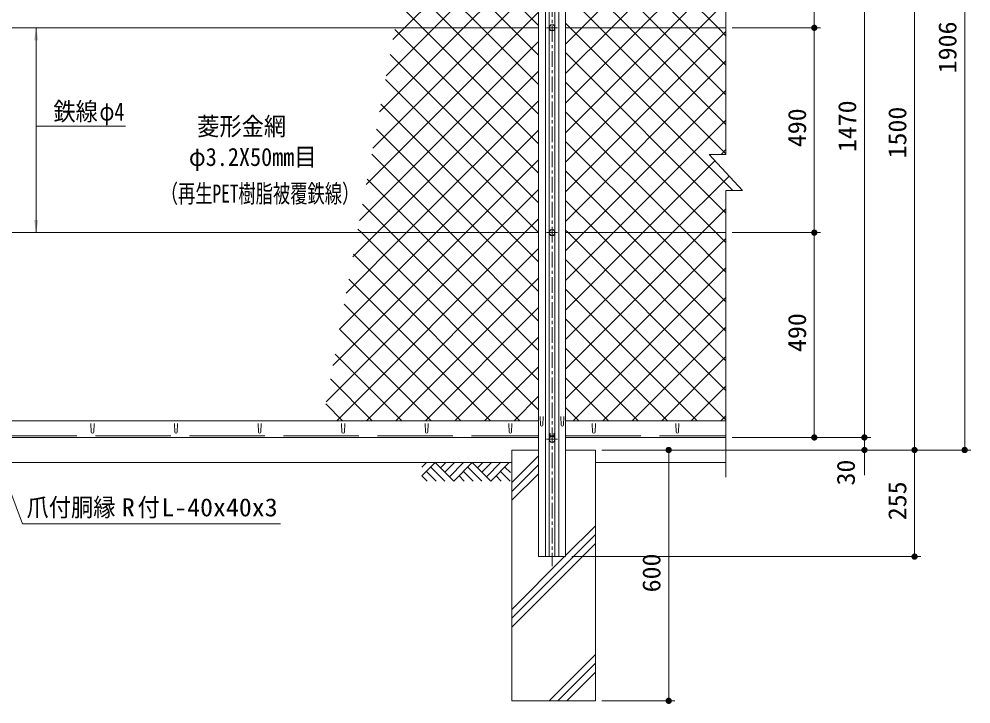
# Model space of a CAD drawing. Units: millimetres, scale not verified. Extents: x -4455 to 4455, y -3150 to 3150.
# Drawn here: x -2783 to -505, y -971 to 668 of the extents above; entities that cross this region are included whole.
import ezdxf
from ezdxf.enums import TextEntityAlignment as Align

# ---------------------------------------------------------------- set-up
doc = ezdxf.new("R2010")
doc.units = ezdxf.units.MM
doc.header["$LTSCALE"] = 30
doc.linetypes.add('DASHED', pattern=[7.5, 6, -1.5])
doc.linetypes.add('USER1', pattern=[2, 1.25, -0.25, 0.25, -0.25])
for name, color, linetype, lineweight in [('0-1_SUNPOU', 1, 'Continuous', 18), ('0-2_6文字', 3, 'Continuous', 9), ('0-3_0', 7, 'Continuous', 9), ('0-4_1部材', 3, 'Continuous', 18), ('0-5_8部品', 7, 'Continuous', 9), ('0-6_GL', 7, 'Continuous', 9), ('0-7_4基礎', 4, 'Continuous', 18), ('0-8_中心線', 1, 'USER1', 18), ('0-9_5寸法', 1, 'Continuous', 18), ('0-A_2網', 4, 'Continuous', 18)]:
    doc.layers.add(name, color=color, linetype=linetype, lineweight=lineweight)
doc.styles.add('ＭＳ ゴシック', font='')
doc.styles.get('ＭＳ ゴシック').set_extended_font_data('MS Gothic')

# ---------------------------------------------------------------- blocks, each defined once
blk = doc.blocks.new('GL-マーク')
at = {"layer": '0-3_0', "color": 1, "lineweight": 18}
for p, q in [((-418.12, -21.21), (-396.91, 0)), ((-418.12, -63.64), (-354.48, 0)), ((-354.48, 0), (-265.86, -88.62)), ((-304.52, 0), (-329.5, -24.98)), ((-262.09, 0), (-308.29, -46.2)), ((-219.67, 0), (-287.08, -67.41)), ((-177.24, 0), (-265.86, -88.62)), ((-177.24, 0), (-88.62, -88.62)), ((-127.28, 0), (-152.26, -24.98)), ((-84.85, 0), (-131.05, -46.19)), ((-42.43, 0), (-109.83, -67.41)), ((0, 0), (-88.62, -88.62)), ((-396.91, -42.43), (-350.71, -88.62)), ((-375.7, -21.21), (-308.29, -88.62)), ((-219.67, -42.43), (-173.47, -88.62)), ((-198.45, -21.21), (-131.05, -88.62)), ((3.77, -88.62), (-42.43, -42.43)), ((4.99, -47.42), (-21.21, -21.21)), ((-418.12, -63.64), (-393.14, -88.62)), ((-240.88, -63.64), (-215.9, -88.62)), ((-38.66, -88.62), (-63.64, -63.64))]:
    blk.add_line(p, q, dxfattribs=at)
blk = doc.blocks.new('M1')
at = {"layer": '0-1_SUNPOU'}
blk.add_line((-7.5, 0), (-57.86, 0), dxfattribs=at)
for points in [[(0, 0), (-7.5, 0), (-7.44, 0.94)], [(0, 0), (-7.44, -0.94), (-7.5, 0)], [(0, 0), (-7.44, 0.94), (-7.26, 1.87)], [(0, 0), (-7.26, -1.87), (-7.44, -0.94)], [(0, 0), (-7.26, 1.87), (-6.97, 2.76)], [(0, 0), (-6.97, -2.76), (-7.26, -1.87)], [(0, 0), (-6.97, 2.76), (-6.57, 3.61)], [(0, 0), (-6.57, -3.61), (-6.97, -2.76)], [(0, 0), (-6.57, 3.61), (-6.07, 4.41)], [(0, 0), (-6.07, -4.41), (-6.57, -3.61)], [(0, 0), (-6.07, 4.41), (-5.47, 5.13)], [(0, 0), (-5.47, -5.13), (-6.07, -4.41)], [(0, 0), (-5.47, 5.13), (-4.78, 5.78)], [(0, 0), (-4.78, -5.78), (-5.47, -5.13)], [(0, 0), (-4.78, 5.78), (-4.02, 6.33)], [(0, 0), (-4.02, -6.33), (-4.78, -5.78)], [(0, 0), (-4.02, 6.33), (-3.19, 6.79)], [(0, 0), (-3.19, -6.79), (-4.02, -6.33)], [(0, 0), (-3.19, 6.79), (-2.32, 7.13)], [(0, 0), (-2.32, -7.13), (-3.19, -6.79)], [(0, 0), (-2.32, 7.13), (-1.41, 7.37)], [(0, 0), (-1.41, -7.37), (-2.32, -7.13)], [(0, 0), (-1.41, 7.37), (-0.47, 7.49)], [(0, 0), (-0.47, -7.49), (-1.41, -7.37)], [(0, 0), (-0.47, 7.49), (0.47, 7.49)], [(0, 0), (0.47, -7.49), (-0.47, -7.49)], [(0, 0), (0.47, 7.49), (1.41, 7.37)], [(0, 0), (1.41, 7.37), (2.32, 7.13)], [(0, 0), (2.32, 7.13), (3.19, 6.79)], [(0, 0), (3.19, 6.79), (4.02, 6.33)], [(0, 0), (4.02, 6.33), (4.78, 5.78)], [(0, 0), (4.78, 5.78), (5.47, 5.13)], [(0, 0), (5.47, 5.13), (6.07, 4.41)], [(0, 0), (6.07, 4.41), (6.57, 3.61)], [(0, 0), (6.57, 3.61), (6.97, 2.76)], [(0, 0), (6.97, 2.76), (7.26, 1.87)], [(0, 0), (7.26, 1.87), (7.44, 0.94)], [(0, 0), (7.44, 0.94), (7.5, 0)], [(0, 0), (1.41, -7.37), (0.47, -7.49)], [(0, 0), (2.32, -7.13), (1.41, -7.37)], [(0, 0), (3.19, -6.79), (2.32, -7.13)], [(0, 0), (4.02, -6.33), (3.19, -6.79)], [(0, 0), (4.78, -5.78), (4.02, -6.33)], [(0, 0), (5.47, -5.13), (4.78, -5.78)], [(0, 0), (6.07, -4.41), (5.47, -5.13)], [(0, 0), (6.57, -3.61), (6.07, -4.41)], [(0, 0), (6.97, -2.76), (6.57, -3.61)], [(0, 0), (7.26, -1.87), (6.97, -2.76)], [(0, 0), (7.44, -0.94), (7.26, -1.87)], [(0, 0), (7.5, 0), (7.44, -0.94)]]:
    blk.add_solid(points, dxfattribs=at)

msp = doc.modelspace()

# ---------------------------------------------------------------- linework, layer by layer
at = {"layer": '0-2_6文字', "color": 1, "lineweight": 18}
for p, q in [((-2742.49, 646.57), (-2742.49, 156.57)), ((-2742.49, 411.01), (-2528.47, 411.01))]:
    msp.add_line(p, q, dxfattribs=at)
at = {"layer": '0-2_6文字', "color": 7}
for p, q in [((-2742.49, 577.08), (-2742.49, 644.57)), ((-2742.49, 402.19), (-2742.49, 158.57))]:
    msp.add_line(p, q, dxfattribs=at)
msp.add_lwpolyline([(-2157.56, -539.77), (-2774.85, -539.77), (-2856.62, -323.74)], dxfattribs=at)
for points in [[(-2742.49, 646.57), (-2737.28, 616.57), (-2747.7, 616.57)], [(-2742.49, 156.57), (-2747.7, 186.57), (-2737.28, 186.57)]]:
    msp.add_solid(points, dxfattribs=at)
at = {"layer": '0-4_1部材', "color": 7, "lineweight": 9}
for p, q in [((-1540.15, 1590.28), (-1540.15, -618.43)), ((-1475.15, 1590.28), (-1475.15, -618.43)), ((-3275.15, 646.57), (-1540.15, 646.57)), ((-1475.15, 646.57), (-1091.49, 646.57)), ((-3275.15, 156.57), (-1540.15, 156.57)), ((-1475.15, 156.57), (-1091.49, 156.57)), ((-3275.15, -293.43), (-1540.15, -293.43)), ((-1475.15, -293.43), (-1091.49, -293.43)), ((-3275.15, -333.43), (-1540.15, -333.43)), ((-1475.15, -333.43), (-1091.49, -333.43)), ((-1540.15, -618.43), (-1475.15, -618.43))]:
    msp.add_line(p, q, dxfattribs=at)
at = {"layer": '0-4_1部材'}
for p, q in [((-1523.65, 1590.28), (-1523.65, -618.43)), ((-1491.65, 1590.28), (-1491.65, -618.43)), ((-1514.65, 1568.57), (-1514.65, -618.43)), ((-1500.65, 1568.57), (-1500.65, -618.43)), ((-2611.4, -299.93), (-2610.65, -320.43)), ((-2603.9, -299.93), (-2604.65, -320.43)), ((-2411.4, -299.93), (-2410.65, -320.43)), ((-2403.9, -299.93), (-2404.65, -320.43)), ((-2211.4, -299.93), (-2210.65, -320.43)), ((-2203.9, -299.93), (-2204.65, -320.43)), ((-2011.4, -299.93), (-2010.65, -320.43)), ((-2003.9, -299.93), (-2004.65, -320.43)), ((-1811.4, -299.93), (-1810.65, -320.43)), ((-1803.9, -299.93), (-1804.65, -320.43)), ((-1611.4, -299.93), (-1610.65, -320.43)), ((-1603.9, -299.93), (-1604.65, -320.43)), ((-1411.4, -299.93), (-1410.65, -320.43)), ((-1403.9, -299.93), (-1404.65, -320.43)), ((-1211.4, -299.93), (-1210.65, -320.43)), ((-1203.9, -299.93), (-1204.65, -320.43))]:
    msp.add_line(p, q, dxfattribs=at)
at = {"layer": '0-4_1部材', "color": 4}
for p, q in [((-1091.49, 1584.27), (-1091.49, 343.41)), ((-1131.49, 343.41), (-1051.49, 257.25)), ((-1091.49, 343.41), (-1131.49, 343.41)), ((-1091.49, 257.25), (-1091.49, -428.51)), ((-1091.49, 257.25), (-1051.49, 257.25))]:
    msp.add_line(p, q, dxfattribs=at)
at = {"layer": '0-4_1部材', "color": 1, "linetype": 'DASHED'}
for p, q in [((-3275.15, -329.43), (-1540.15, -329.43)), ((-1475.15, -329.43), (-1091.49, -329.43))]:
    msp.add_line(p, q, dxfattribs=at)
at = {"layer": '0-4_1部材'}
for centre in [(-2607.65, -320.43), (-2407.65, -320.43), (-2207.65, -320.43), (-2007.65, -320.43), (-1807.65, -320.43), (-1607.65, -320.43), (-1407.65, -320.43), (-1207.65, -320.43)]:
    msp.add_arc(centre, 3, 180, 0, dxfattribs=at)
at = {"layer": '0-5_8部品', "color": 1, "linetype": 'USER1', "lineweight": 18}
for p, q in [((-1521.08, 646.57), (-1494.2, 646.57)), ((-1521.08, 156.57), (-1494.2, 156.57)), ((-1521.08, -337.88), (-1494.2, -337.88))]:
    msp.add_line(p, q, dxfattribs=at)
at = {"layer": '0-5_8部品'}
for p, q in [((-1536.17, -283.28), (-1535.42, -303.78)), ((-1528.67, -283.28), (-1529.42, -303.78)), ((-1486.63, -283.28), (-1485.88, -303.78)), ((-1479.13, -283.28), (-1479.88, -303.78)), ((-1513.9, -335.13), (-1513.9, -324.2)), ((-1511.9, -329.2), (-1513.9, -329.2)), ((-1513.08, -333.7), (-1513.9, -333.7)), ((-1511.9, -329.43), (-1503.4, -329.43)), ((-1503.4, -324.2), (-1501.4, -324.2)), ((-1503.4, -331.67), (-1503.4, -324.2)), ((-1503.4, -329.2), (-1501.4, -329.2)), ((-1502.23, -333.7), (-1501.4, -333.7)), ((-1501.4, -335.13), (-1501.4, -324.2))]:
    msp.add_line(p, q, dxfattribs=at)
at = {"layer": '0-5_8部品', "color": 3, "lineweight": 18}
for points in [[(-1499.81, 646.57), (-1503.73, 653.36), (-1511.57, 653.36), (-1515.49, 646.57), (-1511.57, 639.78), (-1503.73, 639.78)], [(-1499.81, 156.57), (-1503.73, 149.78), (-1511.57, 149.78), (-1515.49, 156.57), (-1511.57, 163.36), (-1503.73, 163.36)], [(-1499.81, -337.88), (-1503.73, -344.67), (-1511.57, -344.67), (-1515.49, -337.88), (-1511.57, -331.09), (-1503.73, -331.09)]]:
    msp.add_lwpolyline(points, close=True, dxfattribs=at)
at = {"layer": '0-5_8部品'}
msp.add_lwpolyline([(-1511.9, -331.67), (-1511.9, -324.2), (-1513.9, -324.2)], dxfattribs=at)
at = {"layer": '0-5_8部品', "color": 3, "lineweight": 18}
for centre in [(-1507.65, 646.57), (-1507.65, 156.57), (-1507.65, -337.88)]:
    msp.add_circle(centre, 6.8, dxfattribs=at)
at = {"layer": '0-5_8部品'}
for centre in [(-1532.42, -303.78), (-1482.88, -303.78)]:
    msp.add_arc(centre, 3, 180, 0, dxfattribs=at)
at = {"layer": '0-6_GL'}
for p, q in [((-3203.7, -393.43), (-1603.7, -393.43)), ((-1403.7, -393.43), (-1091.49, -393.43))]:
    msp.add_line(p, q, dxfattribs=at)
at = {"layer": '0-7_4基礎', "color": 7, "lineweight": 9}
for p, q in [((-1603.7, -963.43), (-1603.7, -363.43)), ((-1603.7, -363.43), (-1540.15, -363.43)), ((-1475.15, -363.43), (-1403.7, -363.43)), ((-1403.7, -963.43), (-1403.7, -363.43)), ((-1603.7, -963.43), (-1403.7, -963.43))]:
    msp.add_line(p, q, dxfattribs=at)
at = {"layer": '0-7_4基礎'}
for p, q in [((-1603.7, -441.21), (-1540.15, -377.66)), ((-1603.7, -462.42), (-1540.15, -398.87)), ((-1603.7, -483.63), (-1540.15, -420.08)), ((-1475.15, -616.12), (-1403.7, -544.67)), ((-1603.7, -765.88), (-1403.7, -565.88)), ((-1603.7, -787.09), (-1403.7, -587.09)), ((-1603.7, -744.67), (-1477.47, -618.43)), ((-1514.65, -963.43), (-1403.7, -852.49)), ((-1493.43, -963.43), (-1403.7, -873.7)), ((-1472.22, -963.43), (-1403.7, -894.91))]:
    msp.add_line(p, q, dxfattribs=at)
at = {"layer": '0-8_中心線'}
msp.add_line((-1507.65, 1610.38), (-1507.65, -641.27), dxfattribs=at)
at = {"layer": '0-9_5寸法'}
for p, q in [((-519.92, 1512.57), (-519.92, -333.43)), ((-759.92, -303.43), (-759.92, 1106.57)), ((-639.92, 1106.57), (-639.92, -333.43)), ((-1076.49, 646.57), (-864.92, 646.57)), ((-1076.49, 646.57), (-864.92, 646.57)), ((-879.92, 186.57), (-879.92, 616.57)), ((-1076.49, 156.57), (-864.92, 156.57)), ((-1076.49, 156.57), (-864.92, 156.57)), ((-879.92, -303.43), (-879.92, 126.57)), ((-759.92, -303.43), (-759.92, -273.43)), ((-1076.49, -333.43), (-744.92, -333.43)), ((-1076.49, -333.43), (-744.92, -333.43)), ((-1076.49, -333.43), (-864.92, -333.43)), ((-759.92, -333.43), (-759.92, -363.43)), ((-1388.7, -363.43), (-624.92, -363.43)), ((-1388.7, -363.43), (-504.92, -363.43)), ((-1388.7, -363.43), (-624.92, -363.43)), ((-1388.7, -363.43), (-1213.48, -363.43)), ((-1076.49, -363.43), (-744.92, -363.43)), ((-1228.48, -393.43), (-1228.48, -933.43)), ((-759.92, -393.43), (-759.92, -423.43)), ((-639.92, -393.43), (-639.92, -588.43)), ((-1460.15, -618.43), (-624.92, -618.43)), ((-1388.7, -963.43), (-1213.48, -963.43))]:
    msp.add_line(p, q, dxfattribs=at)
at = {"layer": '0-A_2網'}
for p, q in [((-1110.34, 646.57), (-1475.15, 1011.38)), ((-1436.38, 646.57), (-1091.49, 991.46)), ((-1860.64, 646.57), (-1540.15, 967.06)), ((-1540.15, 652.11), (-1829.39, 941.35)), ((-1181.05, 646.57), (-1475.15, 940.67)), ((-1365.66, 646.57), (-1091.49, 920.75)), ((-1789.93, 646.57), (-1540.15, 896.34)), ((-1605.32, 646.57), (-1840.37, 881.62)), ((-1251.76, 646.57), (-1475.15, 869.95)), ((-1294.95, 646.57), (-1091.49, 850.03)), ((-1676.03, 646.57), (-1851.35, 821.89)), ((-1719.22, 646.57), (-1540.15, 825.63)), ((-1322.48, 646.57), (-1475.15, 799.24)), ((-1224.24, 646.57), (-1091.49, 779.32)), ((-1746.74, 646.57), (-1862.33, 762.16)), ((-1648.51, 646.57), (-1540.15, 754.92)), ((-1153.53, 646.57), (-1091.49, 708.61)), ((-1817.45, 646.57), (-1873.31, 702.43)), ((-1577.8, 646.57), (-1540.15, 684.21)), ((-1952.46, 271.9), (-1577.8, 646.57)), ((-1936.54, 358.54), (-1648.51, 646.57)), ((-1920.61, 445.18), (-1719.22, 646.57)), ((-1904.68, 531.82), (-1789.93, 646.57)), ((-1888.75, 618.46), (-1860.64, 646.57)), ((-1540.15, 298.56), (-1884.29, 642.7)), ((-1540.15, 369.27), (-1817.45, 646.57)), ((-1540.15, 439.98), (-1746.74, 646.57)), ((-1540.15, 510.69), (-1676.03, 646.57)), ((-1540.15, 581.4), (-1605.32, 646.57)), ((-1475.15, 607.79), (-1436.38, 646.57)), ((-1475.15, 537.08), (-1365.66, 646.57)), ((-1475.15, 466.37), (-1294.95, 646.57)), ((-1475.15, 395.66), (-1224.24, 646.57)), ((-1475.15, 324.95), (-1153.53, 646.57)), ((-1091.49, 415.58), (-1322.48, 646.57)), ((-1091.49, 486.29), (-1251.76, 646.57)), ((-1091.49, 557), (-1181.05, 646.57)), ((-1091.49, 627.71), (-1110.34, 646.57)), ((-1475.15, 254.24), (-1091.49, 637.9)), ((-1968.39, 185.26), (-1540.15, 613.5)), ((-1540.15, 227.85), (-1895.27, 582.97)), ((-1091.49, 203.45), (-1475.15, 587.11)), ((-1475.15, 183.53), (-1091.49, 567.19)), ((-1926.38, 156.57), (-1540.15, 542.79)), ((-1540.15, 157.14), (-1906.26, 523.24)), ((-1115.32, 156.57), (-1475.15, 516.4)), ((-1431.4, 156.57), (-1091.49, 496.48)), ((-1610.29, 156.57), (-1917.24, 463.51)), ((-1855.66, 156.57), (-1540.15, 472.08)), ((-1186.03, 156.57), (-1475.15, 445.69)), ((-1360.69, 156.57), (-1091.49, 425.77)), ((-1681, 156.57), (-1928.22, 403.78)), ((-1784.95, 156.57), (-1540.15, 401.37)), ((-1256.74, 156.57), (-1475.15, 374.98)), ((-1751.71, 156.57), (-1939.2, 344.05)), ((-1103.13, 343.41), (-1091.49, 355.06)), ((-1714.24, 156.57), (-1540.15, 330.66)), ((-1327.45, 156.57), (-1475.15, 304.27)), ((-1822.42, 156.57), (-1950.18, 284.32)), ((-1643.53, 156.57), (-1540.15, 259.95)), ((-1398.16, 156.57), (-1475.15, 233.56)), ((-1468.87, 156.57), (-1475.15, 162.85)), ((-2048.03, -247.93), (-1643.53, 156.57)), ((-2032.1, -161.29), (-1714.24, 156.57)), ((-2016.18, -74.65), (-1784.95, 156.57)), ((-2000.25, 11.98), (-1855.66, 156.57)), ((-1984.32, 98.62), (-1926.38, 156.57)), ((-1540.15, -125.71), (-1822.42, 156.57)), ((-1540.15, -54.99), (-1751.71, 156.57)), ((-1540.15, 15.72), (-1681, 156.57)), ((-1540.15, 86.43), (-1610.29, 156.57)), ((-1475.15, 112.82), (-1431.4, 156.57)), ((-1475.15, 42.11), (-1360.69, 156.57)), ((-1475.15, -240.74), (-1091.49, 142.93)), ((-1091.49, -220.82), (-1468.87, 156.57)), ((-1091.49, -150.11), (-1398.16, 156.57)), ((-1091.49, -79.4), (-1327.45, 156.57)), ((-1091.49, -8.68), (-1256.74, 156.57)), ((-1091.49, 62.03), (-1186.03, 156.57)), ((-1091.49, 132.74), (-1115.32, 156.57)), ((-1952.11, -293.43), (-1540.15, 118.53)), ((-1584.56, -293.43), (-1983.12, 105.13)), ((-1091.49, -291.53), (-1475.15, 92.14)), ((-1457.14, -293.43), (-1091.49, 72.22)), ((-1881.4, -293.43), (-1540.15, 47.82)), ((-1655.27, -293.43), (-1994.1, 45.4)), ((-1160.29, -293.43), (-1475.15, 21.43)), ((-1386.43, -293.43), (-1091.49, 1.51)), ((-1725.98, -293.43), (-2005.08, -14.33)), ((-1810.69, -293.43), (-1540.15, -22.89)), ((-1231, -293.43), (-1475.15, -49.28)), ((-1796.69, -293.43), (-2016.07, -74.06)), ((-1315.72, -293.43), (-1091.49, -69.2)), ((-1739.98, -293.43), (-1540.15, -93.61)), ((-1867.4, -293.43), (-2027.05, -133.79)), ((-1301.71, -293.43), (-1475.15, -119.99)), ((-1245, -293.43), (-1091.49, -139.91)), ((-1669.27, -293.43), (-1540.15, -164.32)), ((-1938.11, -293.43), (-2038.03, -193.51)), ((-1372.42, -293.43), (-1475.15, -190.71)), ((-1174.29, -293.43), (-1091.49, -210.63)), ((-1598.56, -293.43), (-1540.15, -235.03)), ((-2008.82, -293.43), (-2049.01, -253.24)), ((-1443.14, -293.43), (-1475.15, -261.42)), ((-1103.58, -293.43), (-1091.49, -281.34))]:
    msp.add_line(p, q, dxfattribs=at)
for points in [[(-1091.49, 344.87), (-1393.19, 646.57), (-1475.15, 728.53)], [(-1074.58, 257.25), (-1463.9, 646.57), (-1475.15, 657.82)], [(-1475.15, -28.61), (-1289.98, 156.57), (-1117.84, 328.71)], [(-1475.15, -99.32), (-1219.27, 156.57), (-1083.79, 292.05)], [(-1540.15, -196.42), (-1893.14, 156.57), (-1961.16, 224.59)], [(-1475.15, -170.03), (-1148.56, 156.57), (-1091.49, 213.64)], [(-2022.82, -293.43), (-1572.82, 156.57), (-1540.15, 189.24)], [(-1540.15, -267.13), (-1963.85, 156.57), (-1972.14, 164.86)]]:
    msp.add_lwpolyline(points, dxfattribs=at)

# ---------------------------------------------------------------- block references
at = {"layer": '0-6_GL', "xscale": 0.5, "yscale": 0.5}
msp.add_blockref('GL-マーク', (-1609.89, -393.58), dxfattribs=at)
at = {"layer": '0-9_5寸法'}
for p, rotation in [((-879.92, 646.57), 270), ((-879.92, 646.57), 90), ((-879.92, 156.57), 270), ((-879.92, 156.57), 90), ((-879.92, -333.43), 270), ((-759.92, -333.43), 270), ((-759.92, -333.43), 270), ((-639.92, -363.43), 270), ((-519.92, -363.43), 270), ((-1228.48, -363.43), 90), ((-759.92, -363.43), 90), ((-639.92, -363.43), 90), ((-639.92, -618.43), 270), ((-1228.48, -963.43), 270)]:
    msp.add_blockref('M1', p, dxfattribs=dict(at, rotation=rotation))

# ---------------------------------------------------------------- texts
at = {"layer": '0-2_6文字', "style": 'ＭＳ ゴシック'}
for s, height, width, p in [('鉄線', 43.33, 0.9, (-2701.29, 411.79)), ('φ4', 43.33, 0.8, (-2590.95, 411.79)), ('菱形金網', 43.33, 0.9, (-2357.09, 376.27)), ('φ3.2X50mm目', 43.3, 0.9, (-2376.91, 303.08)), ('（再生PET樹脂被覆鉄線）', 43.3, 0.7, (-2444.25, 215.38)), ('爪付胴縁  付', 43.33, 0.9, (-2765.56, -535.24)), ('R', 43.33, 1.05, (-2537.4, -535.24)), ('L-40x40x3', 43.33, 1.05, (-2442.99, -535.24))]:
    msp.add_text(s, height=height, dxfattribs=dict(at, width=width)).set_placement(p, align=Align.BOTTOM_LEFT)
at = {"layer": '0-9_5寸法', "color": 3, "style": 'ＭＳ ゴシック', "width": 1.05}
for s, p in [('1906', (-526.59, 537.82)), ('1470', (-766.59, 349.07)), ('490', (-886.59, 361.07)), ('1500', (-646.59, 334.07)), ('490', (-886.59, -128.93)), ('30', (-769.77, -448.3)), ('255', (-646.59, -531.43)), ('600', (-1235.15, -703.93))]:
    msp.add_text(s, height=43.33, rotation=90, dxfattribs=at).set_placement(p, align=Align.BOTTOM_LEFT)

doc.saveas('drawing.dxf')
